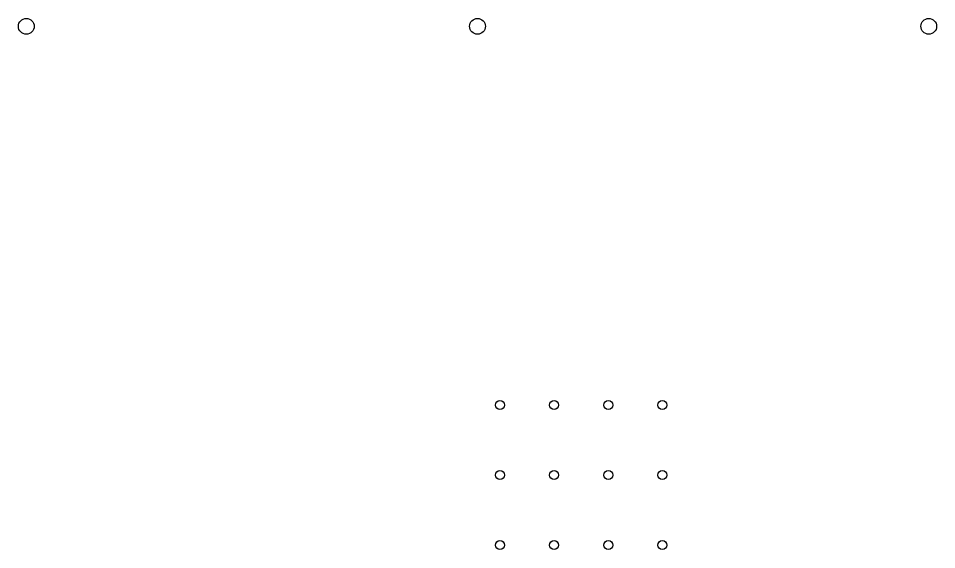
# Model space of a CAD drawing. Extents: x 5.03 to 6.91, y -4.14 to -2.94.
# Drawn here: x 5.03 to 5.831, y -3.406 to -2.943 of the extents above; entities that cross this region are included whole.
import ezdxf

# ---------------------------------------------------------------- set-up
doc = ezdxf.new("R2010")
doc.units = 0
doc.header["$MEASUREMENT"] = 0
doc.layers.add('BLACK', color=7, linetype='CONTINUOUS')

msp = doc.modelspace()

# ---------------------------------------------------------------- linework, layer by layer
at = {"layer": 'BLACK'}
for centre, radius in [((5.03713, -2.94965), 0.00689), ((5.03713, -2.94965), 0.00689), ((5.43083, -2.94965), 0.00689), ((5.43083, -2.94965), 0.00689), ((5.82453, -2.94965), 0.00689), ((5.82453, -2.94965), 0.00689), ((5.45043, -3.27972), 0.00394), ((5.45043, -3.27972), 0.00394), ((5.49768, -3.27972), 0.00394), ((5.49768, -3.27972), 0.00394), ((5.54492, -3.27972), 0.00394), ((5.54492, -3.27972), 0.00394), ((5.59217, -3.27972), 0.00394), ((5.59217, -3.27972), 0.00394), ((5.45043, -3.34075), 0.00394), ((5.45043, -3.34075), 0.00394), ((5.49768, -3.34075), 0.00394), ((5.49768, -3.34075), 0.00394), ((5.54492, -3.34075), 0.00394), ((5.54492, -3.34075), 0.00394), ((5.59217, -3.34075), 0.00394), ((5.59217, -3.34075), 0.00394), ((5.45043, -3.40177), 0.00394), ((5.45043, -3.40177), 0.00394), ((5.49768, -3.40177), 0.00394), ((5.49768, -3.40177), 0.00394), ((5.54492, -3.40177), 0.00394), ((5.54492, -3.40177), 0.00394), ((5.59217, -3.40177), 0.00394), ((5.59217, -3.40177), 0.00394)]:
    msp.add_circle(centre, radius, dxfattribs=at)

doc.saveas('drawing.dxf')
